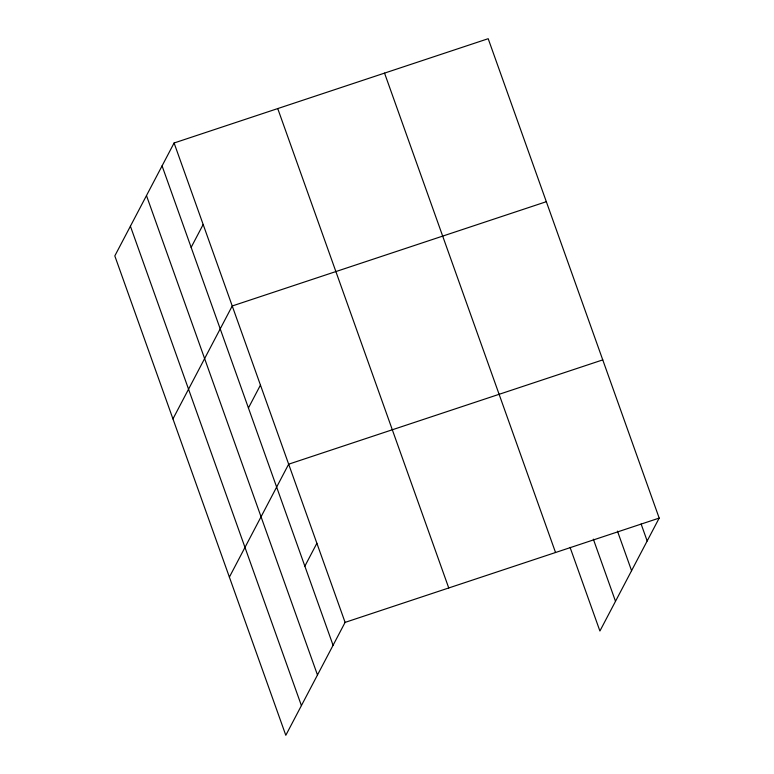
<?xml version="1.0" encoding="UTF-8"?>
<svg xmlns="http://www.w3.org/2000/svg" width="774" height="774" viewBox="0 0 774 774"><rect width="100%" height="100%" fill="white"/><g stroke="black" fill="none" stroke-linecap="round" stroke-linejoin="round"><path stroke-width="1.16" d="M174.092 142.987L114.813 255.904L285.809 735.3L345.098 622.383L659.187 518.096L488.191 38.7L174.092 142.987L345.098 622.383M191.149 247.38L203.165 224.489M172.95 418.898L232.229 305.982L546.328 201.695M248.435 407.975L260.451 385.084M229.385 577.104L288.663 464.187L602.762 359.891M304.859 566.171L316.876 543.28M659.187 518.096L599.908 631.013L570.08 547.392M641.124 524.027L647.17 540.978M617.468 531.138L631.574 570.69M593.339 539.149L615.504 601.301M384.543 73.114L555.539 552.51M277.74 108.573L448.746 587.969M162.076 165.878L333.072 645.274M146.48 195.59L317.475 674.976M130.409 226.202L301.405 705.588"/></g></svg>
